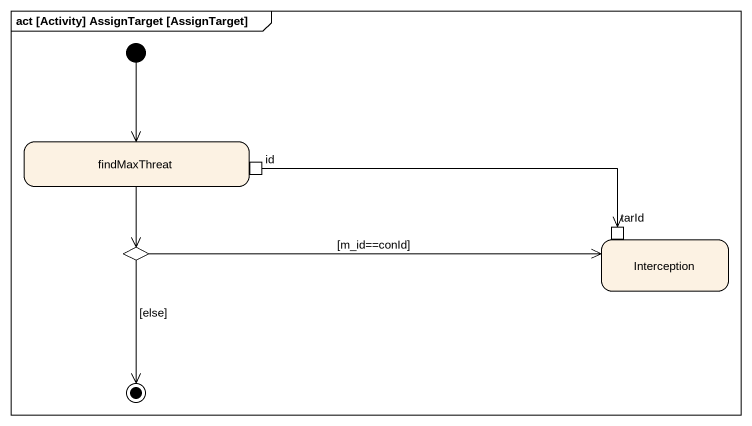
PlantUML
@startuml
mainframe act [Activity] AssignTarget [AssignTarget]
hide empty description
state findMaxThreat {
  state id <<outputPin>>
}
state choice1 <<choice>>
state Interception {
  state tarId <<inputPin>>
}
[*] --> findMaxThreat
findMaxThreat --> choice1
id -right-> tarId
choice1 -right-> Interception : [m_id==conId]
choice1 --> [*] : [else]
@enduml
